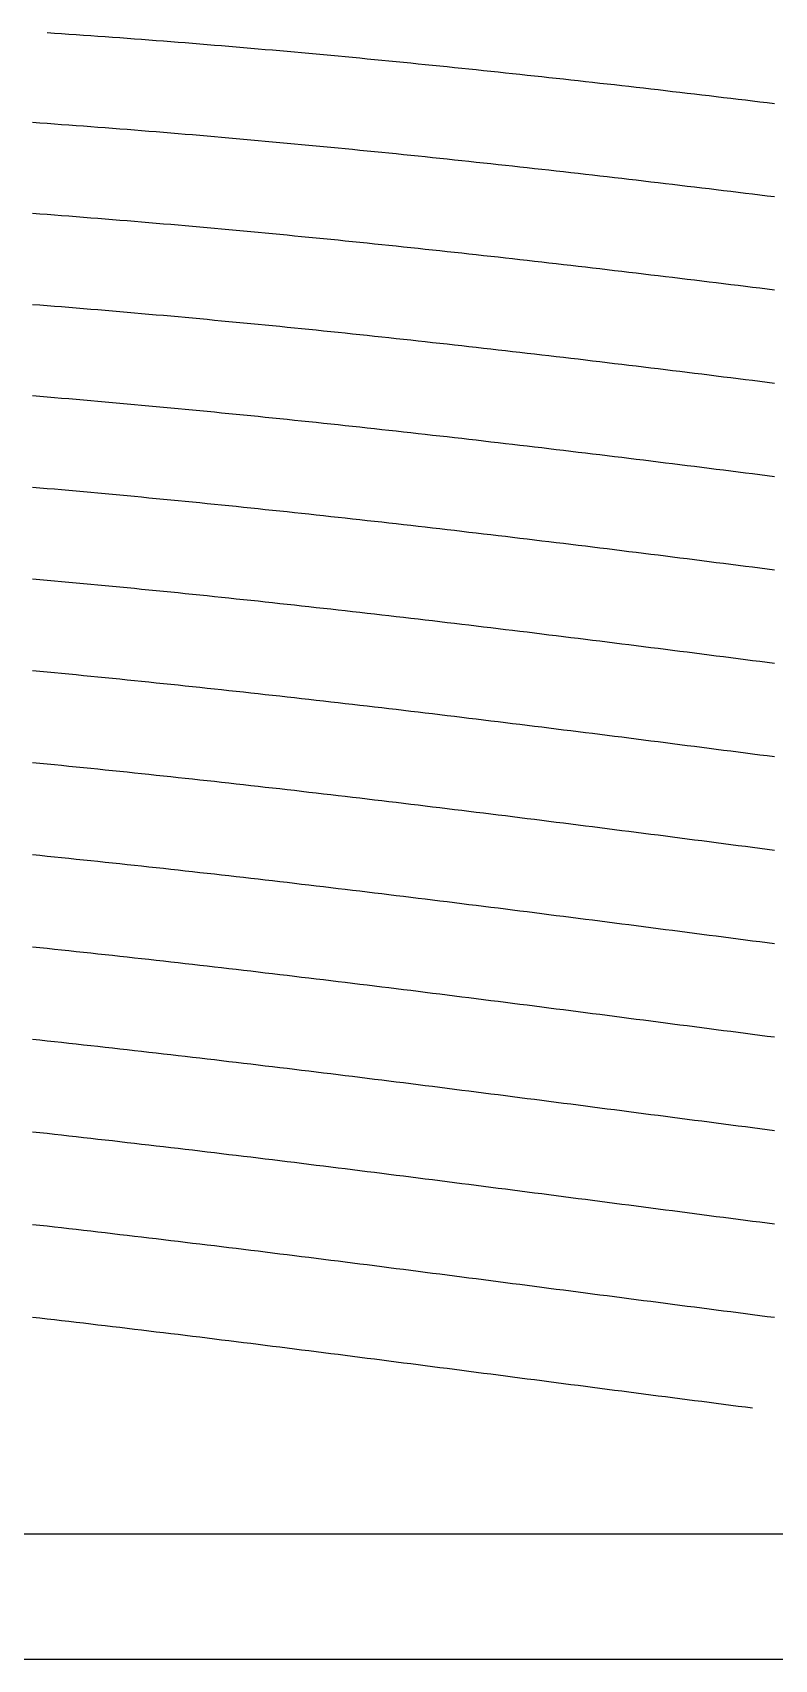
# Model space of a CAD drawing. Header units: millimetres. Extents: x 7 to 193, y 7 to 313.
# Drawn here: x 50.1 to 73.8, y 7 to 58.9 of the extents above; entities that cross this region are included whole.
import ezdxf

# ---------------------------------------------------------------- set-up
doc = ezdxf.new("R2010")
doc.units = ezdxf.units.MM
doc.layers.add('STUDY_GUIDES', color=7, linetype='Continuous')

msp = doc.modelspace()

# ---------------------------------------------------------------- linework, layer by layer
at = {"layer": 'STUDY_GUIDES'}
for points in [[(50.584, 58.8721), (50.816, 58.8567), (51.048, 58.841), (51.28, 58.8252), (51.512, 58.8093), (51.744, 58.7931), (51.976, 58.7768), (52.208, 58.7603), (52.44, 58.7437), (52.672, 58.7269), (52.904, 58.7099), (53.136, 58.6927), (53.368, 58.6754), (53.6, 58.6579), (53.832, 58.6403), (54.064, 58.6225), (54.296, 58.6045), (54.528, 58.5863), (54.76, 58.568), (54.992, 58.5496), (55.224, 58.531), (55.456, 58.5122), (55.688, 58.4933), (55.92, 58.4742), (56.152, 58.4549), (56.384, 58.4355), (56.616, 58.416), (56.848, 58.3963), (57.08, 58.3764), (57.312, 58.3564), (57.544, 58.3362), (57.776, 58.3159), (58.008, 58.2954), (58.24, 58.2748), (58.472, 58.2541), (58.704, 58.2332), (58.936, 58.2121), (59.168, 58.1909), (59.4, 58.1696), (59.632, 58.1481), (59.864, 58.1265), (60.096, 58.1047), (60.328, 58.0828), (60.56, 58.0608), (60.792, 58.0386), (61.024, 58.0163), (61.256, 57.9938), (61.488, 57.9713), (61.72, 57.9485), (61.952, 57.9257), (62.184, 57.9027), (62.416, 57.8796), (62.648, 57.8564), (62.88, 57.833), (63.112, 57.8095), (63.344, 57.7859), (63.576, 57.7621), (63.808, 57.7383), (64.04, 57.7143), (64.272, 57.6902), (64.504, 57.6659), (64.736, 57.6416), (64.968, 57.6171), (65.2, 57.5925), (65.432, 57.5678), (65.664, 57.543), (65.896, 57.518), (66.128, 57.493), (66.36, 57.4678), (66.592, 57.4425), (66.824, 57.4171), (67.056, 57.3916), (67.288, 57.366), (67.52, 57.3403), (67.752, 57.3145), (67.984, 57.2886), (68.216, 57.2626), (68.448, 57.2365), (68.68, 57.2103), (68.912, 57.1839), (69.144, 57.1575), (69.376, 57.131), (69.608, 57.1044), (69.84, 57.0777), (70.072, 57.0509), (70.304, 57.024), (70.536, 56.997), (70.768, 56.9699), (71, 56.9428), (71.232, 56.9155), (71.464, 56.8882), (71.696, 56.8608), (71.928, 56.8333), (72.16, 56.8057), (72.392, 56.778), (72.624, 56.7503), (72.856, 56.7225), (73.088, 56.6946), (73.32, 56.6666), (73.552, 56.6385), (73.784, 56.6104)], [(50.12, 56.0098), (50.352, 55.9936), (50.584, 55.9773), (50.816, 55.9609), (51.048, 55.9442), (51.28, 55.9274), (51.512, 55.9104), (51.744, 55.8933), (51.976, 55.876), (52.208, 55.8585), (52.44, 55.8408), (52.672, 55.823), (52.904, 55.8051), (53.136, 55.7869), (53.368, 55.7686), (53.6, 55.7502), (53.832, 55.7316), (54.064, 55.7128), (54.296, 55.6939), (54.528, 55.6748), (54.76, 55.6555), (54.992, 55.6361), (55.224, 55.6166), (55.456, 55.5969), (55.688, 55.577), (55.92, 55.557), (56.152, 55.5369), (56.384, 55.5166), (56.616, 55.4961), (56.848, 55.4755), (57.08, 55.4547), (57.312, 55.4338), (57.544, 55.4128), (57.776, 55.3916), (58.008, 55.3703), (58.24, 55.3488), (58.472, 55.3272), (58.704, 55.3054), (58.936, 55.2835), (59.168, 55.2615), (59.4, 55.2393), (59.632, 55.217), (59.864, 55.1946), (60.096, 55.172), (60.328, 55.1493), (60.56, 55.1264), (60.792, 55.1034), (61.024, 55.0803), (61.256, 55.0571), (61.488, 55.0337), (61.72, 55.0102), (61.952, 54.9866), (62.184, 54.9629), (62.416, 54.939), (62.648, 54.915), (62.88, 54.8909), (63.112, 54.8667), (63.344, 54.8423), (63.576, 54.8179), (63.808, 54.7933), (64.04, 54.7686), (64.272, 54.7437), (64.504, 54.7188), (64.736, 54.6938), (64.968, 54.6686), (65.2, 54.6433), (65.432, 54.6179), (65.664, 54.5925), (65.896, 54.5669), (66.128, 54.5412), (66.36, 54.5153), (66.592, 54.4894), (66.824, 54.4634), (67.056, 54.4373), (67.288, 54.4111), (67.52, 54.3848), (67.752, 54.3584), (67.984, 54.3318), (68.216, 54.3052), (68.448, 54.2785), (68.68, 54.2517), (68.912, 54.2248), (69.144, 54.1979), (69.376, 54.1708), (69.608, 54.1436), (69.84, 54.1164), (70.072, 54.0891), (70.304, 54.0617), (70.536, 54.0342), (70.768, 54.0066), (71, 53.9789), (71.232, 53.9512), (71.464, 53.9233), (71.696, 53.8954), (71.928, 53.8675), (72.16, 53.8394), (72.392, 53.8113), (72.624, 53.7831), (72.856, 53.7548), (73.088, 53.7265), (73.32, 53.6981), (73.552, 53.6696), (73.784, 53.6411)], [(50.12, 53.111), (50.352, 53.0938), (50.584, 53.0765), (50.816, 53.059), (51.048, 53.0414), (51.28, 53.0236), (51.512, 53.0056), (51.744, 52.9875), (51.976, 52.9692), (52.208, 52.9508), (52.44, 52.9322), (52.672, 52.9134), (52.904, 52.8945), (53.136, 52.8754), (53.368, 52.8562), (53.6, 52.8368), (53.832, 52.8172), (54.064, 52.7975), (54.296, 52.7777), (54.528, 52.7577), (54.76, 52.7375), (54.992, 52.7172), (55.224, 52.6967), (55.456, 52.6761), (55.688, 52.6554), (55.92, 52.6345), (56.152, 52.6135), (56.384, 52.5923), (56.616, 52.5709), (56.848, 52.5495), (57.08, 52.5279), (57.312, 52.5061), (57.544, 52.4842), (57.776, 52.4622), (58.008, 52.44), (58.24, 52.4177), (58.472, 52.3953), (58.704, 52.3727), (58.936, 52.35), (59.168, 52.3272), (59.4, 52.3042), (59.632, 52.2811), (59.864, 52.2578), (60.096, 52.2345), (60.328, 52.211), (60.56, 52.1874), (60.792, 52.1636), (61.024, 52.1398), (61.256, 52.1158), (61.488, 52.0917), (61.72, 52.0675), (61.952, 52.0431), (62.184, 52.0186), (62.416, 51.9941), (62.648, 51.9693), (62.88, 51.9445), (63.112, 51.9196), (63.344, 51.8946), (63.576, 51.8694), (63.808, 51.8441), (64.04, 51.8188), (64.272, 51.7933), (64.504, 51.7677), (64.736, 51.742), (64.968, 51.7162), (65.2, 51.6903), (65.432, 51.6642), (65.664, 51.6381), (65.896, 51.6119), (66.128, 51.5856), (66.36, 51.5592), (66.592, 51.5327), (66.824, 51.5061), (67.056, 51.4794), (67.288, 51.4526), (67.52, 51.4257), (67.752, 51.3987), (67.984, 51.3717), (68.216, 51.3445), (68.448, 51.3173), (68.68, 51.2899), (68.912, 51.2625), (69.144, 51.235), (69.376, 51.2074), (69.608, 51.1798), (69.84, 51.152), (70.072, 51.1242), (70.304, 51.0963), (70.536, 51.0684), (70.768, 51.0403), (71, 51.0122), (71.232, 50.984), (71.464, 50.9557), (71.696, 50.9274), (71.928, 50.899), (72.16, 50.8705), (72.392, 50.842), (72.624, 50.8134), (72.856, 50.7847), (73.088, 50.756), (73.32, 50.7272), (73.552, 50.6984), (73.784, 50.6695)], [(50.12, 50.2062), (50.352, 50.1881), (50.584, 50.1698), (50.816, 50.1514), (51.048, 50.1327), (51.28, 50.114), (51.512, 50.0951), (51.744, 50.076), (51.976, 50.0568), (52.208, 50.0374), (52.44, 50.0178), (52.672, 49.9981), (52.904, 49.9783), (53.136, 49.9583), (53.368, 49.9381), (53.6, 49.9178), (53.832, 49.8974), (54.064, 49.8768), (54.296, 49.8561), (54.528, 49.8352), (54.76, 49.8141), (54.992, 49.7929), (55.224, 49.7716), (55.456, 49.7502), (55.688, 49.7286), (55.92, 49.7068), (56.152, 49.6849), (56.384, 49.6629), (56.616, 49.6407), (56.848, 49.6184), (57.08, 49.596), (57.312, 49.5734), (57.544, 49.5507), (57.776, 49.5279), (58.008, 49.5049), (58.24, 49.4818), (58.472, 49.4586), (58.704, 49.4352), (58.936, 49.4117), (59.168, 49.3881), (59.4, 49.3644), (59.632, 49.3405), (59.864, 49.3166), (60.096, 49.2924), (60.328, 49.2682), (60.56, 49.2439), (60.792, 49.2194), (61.024, 49.1948), (61.256, 49.1701), (61.488, 49.1453), (61.72, 49.1204), (61.952, 49.0954), (62.184, 49.0702), (62.416, 49.0449), (62.648, 49.0196), (62.88, 48.9941), (63.112, 48.9685), (63.344, 48.9428), (63.576, 48.917), (63.808, 48.8911), (64.04, 48.8651), (64.272, 48.839), (64.504, 48.8127), (64.736, 48.7864), (64.968, 48.76), (65.2, 48.7335), (65.432, 48.7069), (65.664, 48.6802), (65.896, 48.6534), (66.128, 48.6266), (66.36, 48.5996), (66.592, 48.5725), (66.824, 48.5454), (67.056, 48.5181), (67.288, 48.4908), (67.52, 48.4634), (67.752, 48.4359), (67.984, 48.4083), (68.216, 48.3807), (68.448, 48.3529), (68.68, 48.3251), (68.912, 48.2972), (69.144, 48.2692), (69.376, 48.2412), (69.608, 48.2131), (69.84, 48.1849), (70.072, 48.1566), (70.304, 48.1283), (70.536, 48.0999), (70.768, 48.0714), (71, 48.0429), (71.232, 48.0143), (71.464, 47.9856), (71.696, 47.9569), (71.928, 47.9281), (72.16, 47.8993), (72.392, 47.8704), (72.624, 47.8414), (72.856, 47.8124), (73.088, 47.7833), (73.32, 47.7542), (73.552, 47.725), (73.784, 47.6958)], [(50.12, 47.2957), (50.352, 47.2766), (50.584, 47.2574), (50.816, 47.238), (51.048, 47.2185), (51.28, 47.1988), (51.512, 47.1789), (51.744, 47.1589), (51.976, 47.1388), (52.208, 47.1185), (52.44, 47.098), (52.672, 47.0775), (52.904, 47.0567), (53.136, 47.0358), (53.368, 47.0148), (53.6, 46.9936), (53.832, 46.9723), (54.064, 46.9508), (54.296, 46.9292), (54.528, 46.9075), (54.76, 46.8856), (54.992, 46.8636), (55.224, 46.8414), (55.456, 46.8191), (55.688, 46.7967), (55.92, 46.7741), (56.152, 46.7514), (56.384, 46.7286), (56.616, 46.7056), (56.848, 46.6825), (57.08, 46.6593), (57.312, 46.636), (57.544, 46.6125), (57.776, 46.5889), (58.008, 46.5651), (58.24, 46.5413), (58.472, 46.5173), (58.704, 46.4932), (58.936, 46.469), (59.168, 46.4447), (59.4, 46.4202), (59.632, 46.3956), (59.864, 46.3709), (60.096, 46.3461), (60.328, 46.3212), (60.56, 46.2961), (60.792, 46.271), (61.024, 46.2457), (61.256, 46.2204), (61.488, 46.1949), (61.72, 46.1693), (61.952, 46.1436), (62.184, 46.1178), (62.416, 46.0919), (62.648, 46.0659), (62.88, 46.0398), (63.112, 46.0136), (63.344, 45.9873), (63.576, 45.9609), (63.808, 45.9344), (64.04, 45.9078), (64.272, 45.8811), (64.504, 45.8543), (64.736, 45.8274), (64.968, 45.8004), (65.2, 45.7734), (65.432, 45.7462), (65.664, 45.719), (65.896, 45.6917), (66.128, 45.6643), (66.36, 45.6368), (66.592, 45.6092), (66.824, 45.5815), (67.056, 45.5538), (67.288, 45.526), (67.52, 45.4981), (67.752, 45.4701), (67.984, 45.4421), (68.216, 45.414), (68.448, 45.3858), (68.68, 45.3575), (68.912, 45.3292), (69.144, 45.3008), (69.376, 45.2723), (69.608, 45.2438), (69.84, 45.2152), (70.072, 45.1865), (70.304, 45.1578), (70.536, 45.129), (70.768, 45.1002), (71, 45.0713), (71.232, 45.0423), (71.464, 45.0133), (71.696, 44.9842), (71.928, 44.9551), (72.16, 44.9259), (72.392, 44.8967), (72.624, 44.8674), (72.856, 44.8381), (73.088, 44.8088), (73.32, 44.7793), (73.552, 44.7499), (73.784, 44.7204)], [(50.12, 44.3796), (50.352, 44.3596), (50.584, 44.3394), (50.816, 44.3191), (51.048, 44.2987), (51.28, 44.2781), (51.512, 44.2574), (51.744, 44.2365), (51.976, 44.2155), (52.208, 44.1943), (52.44, 44.173), (52.672, 44.1515), (52.904, 44.1299), (53.136, 44.1082), (53.368, 44.0863), (53.6, 44.0643), (53.832, 44.0421), (54.064, 44.0198), (54.296, 43.9974), (54.528, 43.9749), (54.76, 43.9522), (54.992, 43.9293), (55.224, 43.9064), (55.456, 43.8833), (55.688, 43.8601), (55.92, 43.8367), (56.152, 43.8132), (56.384, 43.7896), (56.616, 43.7659), (56.848, 43.7421), (57.08, 43.7181), (57.312, 43.694), (57.544, 43.6698), (57.776, 43.6454), (58.008, 43.621), (58.24, 43.5964), (58.472, 43.5717), (58.704, 43.5469), (58.936, 43.522), (59.168, 43.4969), (59.4, 43.4718), (59.632, 43.4465), (59.864, 43.4212), (60.096, 43.3957), (60.328, 43.3701), (60.56, 43.3444), (60.792, 43.3186), (61.024, 43.2927), (61.256, 43.2667), (61.488, 43.2406), (61.72, 43.2144), (61.952, 43.1881), (62.184, 43.1617), (62.416, 43.1352), (62.648, 43.1086), (62.88, 43.0819), (63.112, 43.0551), (63.344, 43.0283), (63.576, 43.0013), (63.808, 42.9742), (64.04, 42.9471), (64.272, 42.9199), (64.504, 42.8925), (64.736, 42.8651), (64.968, 42.8376), (65.2, 42.8101), (65.432, 42.7824), (65.664, 42.7547), (65.896, 42.7269), (66.128, 42.699), (66.36, 42.671), (66.592, 42.643), (66.824, 42.6149), (67.056, 42.5867), (67.288, 42.5584), (67.52, 42.5301), (67.752, 42.5017), (67.984, 42.4732), (68.216, 42.4447), (68.448, 42.4161), (68.68, 42.3875), (68.912, 42.3587), (69.144, 42.3299), (69.376, 42.3011), (69.608, 42.2722), (69.84, 42.2432), (70.072, 42.2142), (70.304, 42.1852), (70.536, 42.156), (70.768, 42.1269), (71, 42.0977), (71.232, 42.0684), (71.464, 42.0391), (71.696, 42.0097), (71.928, 41.9803), (72.16, 41.9508), (72.392, 41.9213), (72.624, 41.8918), (72.856, 41.8622), (73.088, 41.8326), (73.32, 41.8029), (73.552, 41.7732), (73.784, 41.7435)], [(50.12, 41.458), (50.352, 41.4372), (50.584, 41.4161), (50.816, 41.395), (51.048, 41.3737), (51.28, 41.3522), (51.512, 41.3306), (51.744, 41.3089), (51.976, 41.287), (52.208, 41.265), (52.44, 41.2428), (52.672, 41.2205), (52.904, 41.1981), (53.136, 41.1756), (53.368, 41.1529), (53.6, 41.1301), (53.832, 41.1071), (54.064, 41.084), (54.296, 41.0608), (54.528, 41.0375), (54.76, 41.014), (54.992, 40.9904), (55.224, 40.9667), (55.456, 40.9428), (55.688, 40.9188), (55.92, 40.8947), (56.152, 40.8705), (56.384, 40.8462), (56.616, 40.8217), (56.848, 40.7972), (57.08, 40.7725), (57.312, 40.7477), (57.544, 40.7228), (57.776, 40.6977), (58.008, 40.6726), (58.24, 40.6473), (58.472, 40.622), (58.704, 40.5965), (58.936, 40.5709), (59.168, 40.5452), (59.4, 40.5194), (59.632, 40.4935), (59.864, 40.4675), (60.096, 40.4414), (60.328, 40.4152), (60.56, 40.3889), (60.792, 40.3625), (61.024, 40.336), (61.256, 40.3095), (61.488, 40.2828), (61.72, 40.256), (61.952, 40.2291), (62.184, 40.2021), (62.416, 40.1751), (62.648, 40.1479), (62.88, 40.1207), (63.112, 40.0934), (63.344, 40.066), (63.576, 40.0385), (63.808, 40.0109), (64.04, 39.9833), (64.272, 39.9556), (64.504, 39.9278), (64.736, 39.8999), (64.968, 39.8719), (65.2, 39.8439), (65.432, 39.8158), (65.664, 39.7876), (65.896, 39.7593), (66.128, 39.731), (66.36, 39.7026), (66.592, 39.6741), (66.824, 39.6456), (67.056, 39.617), (67.288, 39.5884), (67.52, 39.5596), (67.752, 39.5309), (67.984, 39.502), (68.216, 39.4731), (68.448, 39.4442), (68.68, 39.4152), (68.912, 39.3861), (69.144, 39.357), (69.376, 39.3278), (69.608, 39.2986), (69.84, 39.2693), (70.072, 39.24), (70.304, 39.2106), (70.536, 39.1812), (70.768, 39.1518), (71, 39.1223), (71.232, 39.0927), (71.464, 39.0631), (71.696, 39.0335), (71.928, 39.0039), (72.16, 38.9742), (72.392, 38.9444), (72.624, 38.9147), (72.856, 38.8849), (73.088, 38.8551), (73.32, 38.8252), (73.552, 38.7953), (73.784, 38.7654)], [(50.12, 38.5313), (50.352, 38.5096), (50.584, 38.4877), (50.816, 38.4657), (51.048, 38.4435), (51.28, 38.4213), (51.512, 38.3988), (51.744, 38.3763), (51.976, 38.3536), (52.208, 38.3308), (52.44, 38.3078), (52.672, 38.2847), (52.904, 38.2615), (53.136, 38.2382), (53.368, 38.2147), (53.6, 38.1911), (53.832, 38.1674), (54.064, 38.1436), (54.296, 38.1196), (54.528, 38.0955), (54.76, 38.0713), (54.992, 38.047), (55.224, 38.0225), (55.456, 37.998), (55.688, 37.9733), (55.92, 37.9485), (56.152, 37.9236), (56.384, 37.8985), (56.616, 37.8734), (56.848, 37.8481), (57.08, 37.8228), (57.312, 37.7973), (57.544, 37.7717), (57.776, 37.7461), (58.008, 37.7203), (58.24, 37.6944), (58.472, 37.6684), (58.704, 37.6423), (58.936, 37.6161), (59.168, 37.5898), (59.4, 37.5634), (59.632, 37.5369), (59.864, 37.5103), (60.096, 37.4836), (60.328, 37.4568), (60.56, 37.43), (60.792, 37.403), (61.024, 37.376), (61.256, 37.3488), (61.488, 37.3216), (61.72, 37.2943), (61.952, 37.2669), (62.184, 37.2394), (62.416, 37.2118), (62.648, 37.1842), (62.88, 37.1564), (63.112, 37.1286), (63.344, 37.1008), (63.576, 37.0728), (63.808, 37.0448), (64.04, 37.0167), (64.272, 36.9885), (64.504, 36.9602), (64.736, 36.9319), (64.968, 36.9035), (65.2, 36.875), (65.432, 36.8465), (65.664, 36.8179), (65.896, 36.7893), (66.128, 36.7606), (66.36, 36.7318), (66.592, 36.7029), (66.824, 36.674), (67.056, 36.6451), (67.288, 36.6161), (67.52, 36.587), (67.752, 36.5579), (67.984, 36.5287), (68.216, 36.4995), (68.448, 36.4702), (68.68, 36.4409), (68.912, 36.4116), (69.144, 36.3821), (69.376, 36.3527), (69.608, 36.3232), (69.84, 36.2937), (70.072, 36.2641), (70.304, 36.2345), (70.536, 36.2048), (70.768, 36.1751), (71, 36.1454), (71.232, 36.1156), (71.464, 36.0858), (71.696, 36.056), (71.928, 36.0262), (72.16, 35.9963), (72.392, 35.9664), (72.624, 35.9364), (72.856, 35.9065), (73.088, 35.8765), (73.32, 35.8465), (73.552, 35.8165), (73.784, 35.7864)], [(50.12, 35.5996), (50.352, 35.577), (50.584, 35.5543), (50.816, 35.5315), (51.048, 35.5086), (51.28, 35.4855), (51.512, 35.4623), (51.744, 35.4389), (51.976, 35.4155), (52.208, 35.3919), (52.44, 35.3682), (52.672, 35.3443), (52.904, 35.3204), (53.136, 35.2963), (53.368, 35.2721), (53.6, 35.2477), (53.832, 35.2233), (54.064, 35.1987), (54.296, 35.1741), (54.528, 35.1493), (54.76, 35.1243), (54.992, 35.0993), (55.224, 35.0742), (55.456, 35.0489), (55.688, 35.0236), (55.92, 34.9981), (56.152, 34.9725), (56.384, 34.9469), (56.616, 34.9211), (56.848, 34.8952), (57.08, 34.8692), (57.312, 34.8431), (57.544, 34.8169), (57.776, 34.7906), (58.008, 34.7642), (58.24, 34.7377), (58.472, 34.7111), (58.704, 34.6845), (58.936, 34.6577), (59.168, 34.6308), (59.4, 34.6039), (59.632, 34.5768), (59.864, 34.5497), (60.096, 34.5224), (60.328, 34.4951), (60.56, 34.4677), (60.792, 34.4403), (61.024, 34.4127), (61.256, 34.3851), (61.488, 34.3573), (61.72, 34.3295), (61.952, 34.3016), (62.184, 34.2737), (62.416, 34.2456), (62.648, 34.2175), (62.88, 34.1894), (63.112, 34.1611), (63.344, 34.1328), (63.576, 34.1044), (63.808, 34.0759), (64.04, 34.0474), (64.272, 34.0188), (64.504, 33.9902), (64.736, 33.9615), (64.968, 33.9327), (65.2, 33.9039), (65.432, 33.875), (65.664, 33.846), (65.896, 33.817), (66.128, 33.7879), (66.36, 33.7588), (66.592, 33.7296), (66.824, 33.7004), (67.056, 33.6712), (67.288, 33.6418), (67.52, 33.6125), (67.752, 33.5831), (67.984, 33.5536), (68.216, 33.5241), (68.448, 33.4946), (68.68, 33.465), (68.912, 33.4354), (69.144, 33.4057), (69.376, 33.3761), (69.608, 33.3463), (69.84, 33.3166), (70.072, 33.2868), (70.304, 33.257), (70.536, 33.2271), (70.768, 33.1972), (71, 33.1673), (71.232, 33.1374), (71.464, 33.1074), (71.696, 33.0775), (71.928, 33.0475), (72.16, 33.0174), (72.392, 32.9874), (72.624, 32.9573), (72.856, 32.9273), (73.088, 32.8972), (73.32, 32.8671), (73.552, 32.837), (73.784, 32.8069)], [(50.12, 32.663), (50.352, 32.6397), (50.584, 32.6162), (50.816, 32.5926), (51.048, 32.5689), (51.28, 32.5451), (51.512, 32.5211), (51.744, 32.497), (51.976, 32.4728), (52.208, 32.4485), (52.44, 32.4241), (52.672, 32.3995), (52.904, 32.3748), (53.136, 32.35), (53.368, 32.3251), (53.6, 32.3001), (53.832, 32.275), (54.064, 32.2497), (54.296, 32.2244), (54.528, 32.1989), (54.76, 32.1734), (54.992, 32.1477), (55.224, 32.1219), (55.456, 32.096), (55.688, 32.07), (55.92, 32.0439), (56.152, 32.0177), (56.384, 31.9914), (56.616, 31.9651), (56.848, 31.9386), (57.08, 31.912), (57.312, 31.8853), (57.544, 31.8585), (57.776, 31.8317), (58.008, 31.8047), (58.24, 31.7777), (58.472, 31.7505), (58.704, 31.7233), (58.936, 31.696), (59.168, 31.6686), (59.4, 31.6411), (59.632, 31.6136), (59.864, 31.5859), (60.096, 31.5582), (60.328, 31.5304), (60.56, 31.5025), (60.792, 31.4746), (61.024, 31.4465), (61.256, 31.4184), (61.488, 31.3903), (61.72, 31.362), (61.952, 31.3337), (62.184, 31.3053), (62.416, 31.2768), (62.648, 31.2483), (62.88, 31.2197), (63.112, 31.1911), (63.344, 31.1624), (63.576, 31.1336), (63.808, 31.1048), (64.04, 31.0759), (64.272, 31.0469), (64.504, 31.0179), (64.736, 30.9889), (64.968, 30.9597), (65.2, 30.9306), (65.432, 30.9014), (65.664, 30.8721), (65.896, 30.8428), (66.128, 30.8134), (66.36, 30.784), (66.592, 30.7546), (66.824, 30.7251), (67.056, 30.6955), (67.288, 30.666), (67.52, 30.6363), (67.752, 30.6067), (67.984, 30.577), (68.216, 30.5473), (68.448, 30.5175), (68.68, 30.4877), (68.912, 30.4579), (69.144, 30.4281), (69.376, 30.3982), (69.608, 30.3683), (69.84, 30.3383), (70.072, 30.3084), (70.304, 30.2784), (70.536, 30.2484), (70.768, 30.2184), (71, 30.1884), (71.232, 30.1583), (71.464, 30.1282), (71.696, 30.0981), (71.928, 30.068), (72.16, 30.0379), (72.392, 30.0078), (72.624, 29.9777), (72.856, 29.9475), (73.088, 29.9174), (73.32, 29.8872), (73.552, 29.8571), (73.784, 29.8269)], [(50.12, 29.7219), (50.352, 29.6978), (50.584, 29.6736), (50.816, 29.6493), (51.048, 29.6249), (51.28, 29.6003), (51.512, 29.5756), (51.744, 29.5508), (51.976, 29.5259), (52.208, 29.5009), (52.44, 29.4758), (52.672, 29.4505), (52.904, 29.4252), (53.136, 29.3997), (53.368, 29.3742), (53.6, 29.3485), (53.832, 29.3227), (54.064, 29.2968), (54.296, 29.2708), (54.528, 29.2448), (54.76, 29.2186), (54.992, 29.1923), (55.224, 29.1659), (55.456, 29.1394), (55.688, 29.1128), (55.92, 29.0862), (56.152, 29.0594), (56.384, 29.0325), (56.616, 29.0056), (56.848, 28.9785), (57.08, 28.9514), (57.312, 28.9242), (57.544, 28.8969), (57.776, 28.8695), (58.008, 28.842), (58.24, 28.8144), (58.472, 28.7868), (58.704, 28.7591), (58.936, 28.7313), (59.168, 28.7034), (59.4, 28.6755), (59.632, 28.6474), (59.864, 28.6193), (60.096, 28.5912), (60.328, 28.5629), (60.56, 28.5346), (60.792, 28.5062), (61.024, 28.4777), (61.256, 28.4492), (61.488, 28.4206), (61.72, 28.392), (61.952, 28.3633), (62.184, 28.3345), (62.416, 28.3057), (62.648, 28.2768), (62.88, 28.2478), (63.112, 28.2188), (63.344, 28.1898), (63.576, 28.1607), (63.808, 28.1315), (64.04, 28.1023), (64.272, 28.073), (64.504, 28.0437), (64.736, 28.0143), (64.968, 27.9849), (65.2, 27.9555), (65.432, 27.926), (65.664, 27.8965), (65.896, 27.8669), (66.128, 27.8373), (66.36, 27.8076), (66.592, 27.7779), (66.824, 27.7482), (67.056, 27.7185), (67.288, 27.6887), (67.52, 27.6588), (67.752, 27.629), (67.984, 27.5991), (68.216, 27.5692), (68.448, 27.5393), (68.68, 27.5093), (68.912, 27.4794), (69.144, 27.4494), (69.376, 27.4193), (69.608, 27.3893), (69.84, 27.3593), (70.072, 27.3292), (70.304, 27.2991), (70.536, 27.269), (70.768, 27.2389), (71, 27.2088), (71.232, 27.1786), (71.464, 27.1485), (71.696, 27.1183), (71.928, 27.0882), (72.16, 27.058), (72.392, 27.0279), (72.624, 26.9977), (72.856, 26.9676), (73.088, 26.9374), (73.32, 26.9073), (73.552, 26.8771), (73.784, 26.847)], [(50.12, 26.7764), (50.352, 26.7516), (50.584, 26.7267), (50.816, 26.7017), (51.048, 26.6766), (51.28, 26.6513), (51.512, 26.626), (51.744, 26.6005), (51.976, 26.575), (52.208, 26.5493), (52.44, 26.5235), (52.672, 26.4977), (52.904, 26.4717), (53.136, 26.4456), (53.368, 26.4194), (53.6, 26.3931), (53.832, 26.3667), (54.064, 26.3403), (54.296, 26.3137), (54.528, 26.287), (54.76, 26.2602), (54.992, 26.2334), (55.224, 26.2064), (55.456, 26.1794), (55.688, 26.1523), (55.92, 26.125), (56.152, 26.0977), (56.384, 26.0703), (56.616, 26.0429), (56.848, 26.0153), (57.08, 25.9877), (57.312, 25.96), (57.544, 25.9322), (57.776, 25.9043), (58.008, 25.8763), (58.24, 25.8483), (58.472, 25.8202), (58.704, 25.792), (58.936, 25.7638), (59.168, 25.7355), (59.4, 25.7071), (59.632, 25.6787), (59.864, 25.6501), (60.096, 25.6216), (60.328, 25.5929), (60.56, 25.5642), (60.792, 25.5354), (61.024, 25.5066), (61.256, 25.4777), (61.488, 25.4488), (61.72, 25.4198), (61.952, 25.3907), (62.184, 25.3616), (62.416, 25.3324), (62.648, 25.3032), (62.88, 25.2739), (63.112, 25.2446), (63.344, 25.2153), (63.576, 25.1859), (63.808, 25.1564), (64.04, 25.1269), (64.272, 25.0974), (64.504, 25.0678), (64.736, 25.0382), (64.968, 25.0086), (65.2, 24.9789), (65.432, 24.9492), (65.664, 24.9194), (65.896, 24.8896), (66.128, 24.8598), (66.36, 24.8299), (66.592, 24.8001), (66.824, 24.7702), (67.056, 24.7402), (67.288, 24.7103), (67.52, 24.6803), (67.752, 24.6503), (67.984, 24.6203), (68.216, 24.5903), (68.448, 24.5602), (68.68, 24.5301), (68.912, 24.5), (69.144, 24.4699), (69.376, 24.4398), (69.608, 24.4097), (69.84, 24.3796), (70.072, 24.3494), (70.304, 24.3193), (70.536, 24.2891), (70.768, 24.259), (71, 24.2288), (71.232, 24.1987), (71.464, 24.1685), (71.696, 24.1384), (71.928, 24.1082), (72.16, 24.0781), (72.392, 24.0479), (72.624, 24.0178), (72.856, 23.9876), (73.088, 23.9575), (73.32, 23.9274), (73.552, 23.8973), (73.784, 23.8672)], [(50.12, 23.8268), (50.352, 23.8014), (50.584, 23.7758), (50.816, 23.7501), (51.048, 23.7244), (51.28, 23.6985), (51.512, 23.6725), (51.744, 23.6464), (51.976, 23.6202), (52.208, 23.594), (52.44, 23.5676), (52.672, 23.5411), (52.904, 23.5145), (53.136, 23.4878), (53.368, 23.4611), (53.6, 23.4342), (53.832, 23.4073), (54.064, 23.3802), (54.296, 23.3531), (54.528, 23.3259), (54.76, 23.2986), (54.992, 23.2712), (55.224, 23.2437), (55.456, 23.2162), (55.688, 23.1886), (55.92, 23.1608), (56.152, 23.1331), (56.384, 23.1052), (56.616, 23.0772), (56.848, 23.0492), (57.08, 23.0211), (57.312, 22.9929), (57.544, 22.9647), (57.776, 22.9364), (58.008, 22.908), (58.24, 22.8796), (58.472, 22.851), (58.704, 22.8225), (58.936, 22.7938), (59.168, 22.7651), (59.4, 22.7363), (59.632, 22.7075), (59.864, 22.6786), (60.096, 22.6497), (60.328, 22.6207), (60.56, 22.5916), (60.792, 22.5625), (61.024, 22.5333), (61.256, 22.5041), (61.488, 22.4749), (61.72, 22.4456), (61.952, 22.4162), (62.184, 22.3868), (62.416, 22.3574), (62.648, 22.3279), (62.88, 22.2983), (63.112, 22.2688), (63.344, 22.2392), (63.576, 22.2095), (63.808, 22.1798), (64.04, 22.1501), (64.272, 22.1203), (64.504, 22.0906), (64.736, 22.0607), (64.968, 22.0309), (65.2, 22.001), (65.432, 21.9711), (65.664, 21.9412), (65.896, 21.9112), (66.128, 21.8813), (66.36, 21.8513), (66.592, 21.8212), (66.824, 21.7912), (67.056, 21.7612), (67.288, 21.7311), (67.52, 21.701), (67.752, 21.6709), (67.984, 21.6408), (68.216, 21.6107), (68.448, 21.5805), (68.68, 21.5504), (68.912, 21.5203), (69.144, 21.4901), (69.376, 21.46), (69.608, 21.4298), (69.84, 21.3996), (70.072, 21.3695), (70.304, 21.3393), (70.536, 21.3092), (70.768, 21.279), (71, 21.2489), (71.232, 21.2187), (71.464, 21.1886), (71.696, 21.1585), (71.928, 21.1284), (72.16, 21.0983), (72.392, 21.0682), (72.624, 21.0381), (72.856, 21.0081), (73.088, 20.978), (73.32, 20.948), (73.552, 20.918), (73.784, 20.888)], [(50.12, 20.8733), (50.352, 20.8472), (50.584, 20.8211), (50.816, 20.7948), (51.048, 20.7684), (51.28, 20.7419), (51.512, 20.7154), (51.744, 20.6887), (51.976, 20.6619), (52.208, 20.6351), (52.44, 20.6081), (52.672, 20.5811), (52.904, 20.554), (53.136, 20.5268), (53.368, 20.4995), (53.6, 20.4721), (53.832, 20.4446), (54.064, 20.4171), (54.296, 20.3894), (54.528, 20.3617), (54.76, 20.3339), (54.992, 20.3061), (55.224, 20.2781), (55.456, 20.2501), (55.688, 20.222), (55.92, 20.1938), (56.152, 20.1656), (56.384, 20.1373), (56.616, 20.1089), (56.848, 20.0805), (57.08, 20.0519), (57.312, 20.0234), (57.544, 19.9947), (57.776, 19.966), (58.008, 19.9372), (58.24, 19.9084), (58.472, 19.8795), (58.704, 19.8506), (58.936, 19.8216), (59.168, 19.7925), (59.4, 19.7634), (59.632, 19.7343), (59.864, 19.7051), (60.096, 19.6758), (60.328, 19.6465), (60.56, 19.6171), (60.792, 19.5877), (61.024, 19.5583), (61.256, 19.5288), (61.488, 19.4993), (61.72, 19.4697), (61.952, 19.4401), (62.184, 19.4104), (62.416, 19.3808), (62.648, 19.351), (62.88, 19.3213), (63.112, 19.2915), (63.344, 19.2617), (63.576, 19.2318), (63.808, 19.202), (64.04, 19.1721), (64.272, 19.1421), (64.504, 19.1122), (64.736, 19.0822), (64.968, 19.0522), (65.2, 19.0222), (65.432, 18.9922), (65.664, 18.9621), (65.896, 18.932), (66.128, 18.902), (66.36, 18.8719), (66.592, 18.8417), (66.824, 18.8116), (67.056, 18.7815), (67.288, 18.7514), (67.52, 18.7212), (67.752, 18.6911), (67.984, 18.6609), (68.216, 18.6307), (68.448, 18.6006), (68.68, 18.5704), (68.912, 18.5403), (69.144, 18.5101), (69.376, 18.48), (69.608, 18.4498), (69.84, 18.4197), (70.072, 18.3896), (70.304, 18.3594), (70.536, 18.3293), (70.768, 18.2992), (71, 18.2691), (71.232, 18.2391), (71.464, 18.209), (71.696, 18.179), (71.928, 18.149), (72.16, 18.119), (72.392, 18.089), (72.624, 18.059), (72.856, 18.0291), (73.088, 17.9992), (73.32, 17.9693), (73.552, 17.9395), (73.784, 17.9097)], [(50.12, 17.9162), (50.352, 17.8895), (50.584, 17.8628), (50.816, 17.8359), (51.048, 17.809), (51.28, 17.782), (51.512, 17.7548), (51.744, 17.7276), (51.976, 17.7003), (52.208, 17.673), (52.44, 17.6455), (52.672, 17.6179), (52.904, 17.5903), (53.136, 17.5626), (53.368, 17.5348), (53.6, 17.5069), (53.832, 17.479), (54.064, 17.451), (54.296, 17.4229), (54.528, 17.3947), (54.76, 17.3665), (54.992, 17.3382), (55.224, 17.3098), (55.456, 17.2814), (55.688, 17.2528), (55.92, 17.2243), (56.152, 17.1956), (56.384, 17.1669), (56.616, 17.1382), (56.848, 17.1093), (57.08, 17.0805), (57.312, 17.0515), (57.544, 17.0225), (57.776, 16.9935), (58.008, 16.9644), (58.24, 16.9352), (58.472, 16.906), (58.704, 16.8767), (58.936, 16.8474), (59.168, 16.8181), (59.4, 16.7887), (59.632, 16.7592), (59.864, 16.7297), (60.096, 16.7002), (60.328, 16.6706), (60.56, 16.641), (60.792, 16.6114), (61.024, 16.5817), (61.256, 16.552), (61.488, 16.5222), (61.72, 16.4924), (61.952, 16.4626), (62.184, 16.4328), (62.416, 16.4029), (62.648, 16.373), (62.88, 16.3431), (63.112, 16.3131), (63.344, 16.2832), (63.576, 16.2532), (63.808, 16.2231), (64.04, 16.1931), (64.272, 16.1631), (64.504, 16.133), (64.736, 16.1029), (64.968, 16.0728), (65.2, 16.0427), (65.432, 16.0126), (65.664, 15.9825), (65.896, 15.9523), (66.128, 15.9222), (66.36, 15.892), (66.592, 15.8619), (66.824, 15.8317), (67.056, 15.8015), (67.288, 15.7714), (67.52, 15.7412), (67.752, 15.7111), (67.984, 15.6809), (68.216, 15.6508), (68.448, 15.6206), (68.68, 15.5905), (68.912, 15.5604), (69.144, 15.5303), (69.376, 15.5002), (69.608, 15.4701), (69.84, 15.44), (70.072, 15.41), (70.304, 15.3799), (70.536, 15.3499), (70.768, 15.3199), (71, 15.2899), (71.232, 15.26), (71.464, 15.2301), (71.696, 15.2001), (71.928, 15.1703), (72.16, 15.1404), (72.392, 15.1106), (72.624, 15.0808), (72.856, 15.0511), (73.088, 15.0213)], [(180, 11), (20, 11)], [(181, 7), (19, 7)]]:
    msp.add_lwpolyline(points, dxfattribs=at)

doc.saveas('drawing.dxf')
